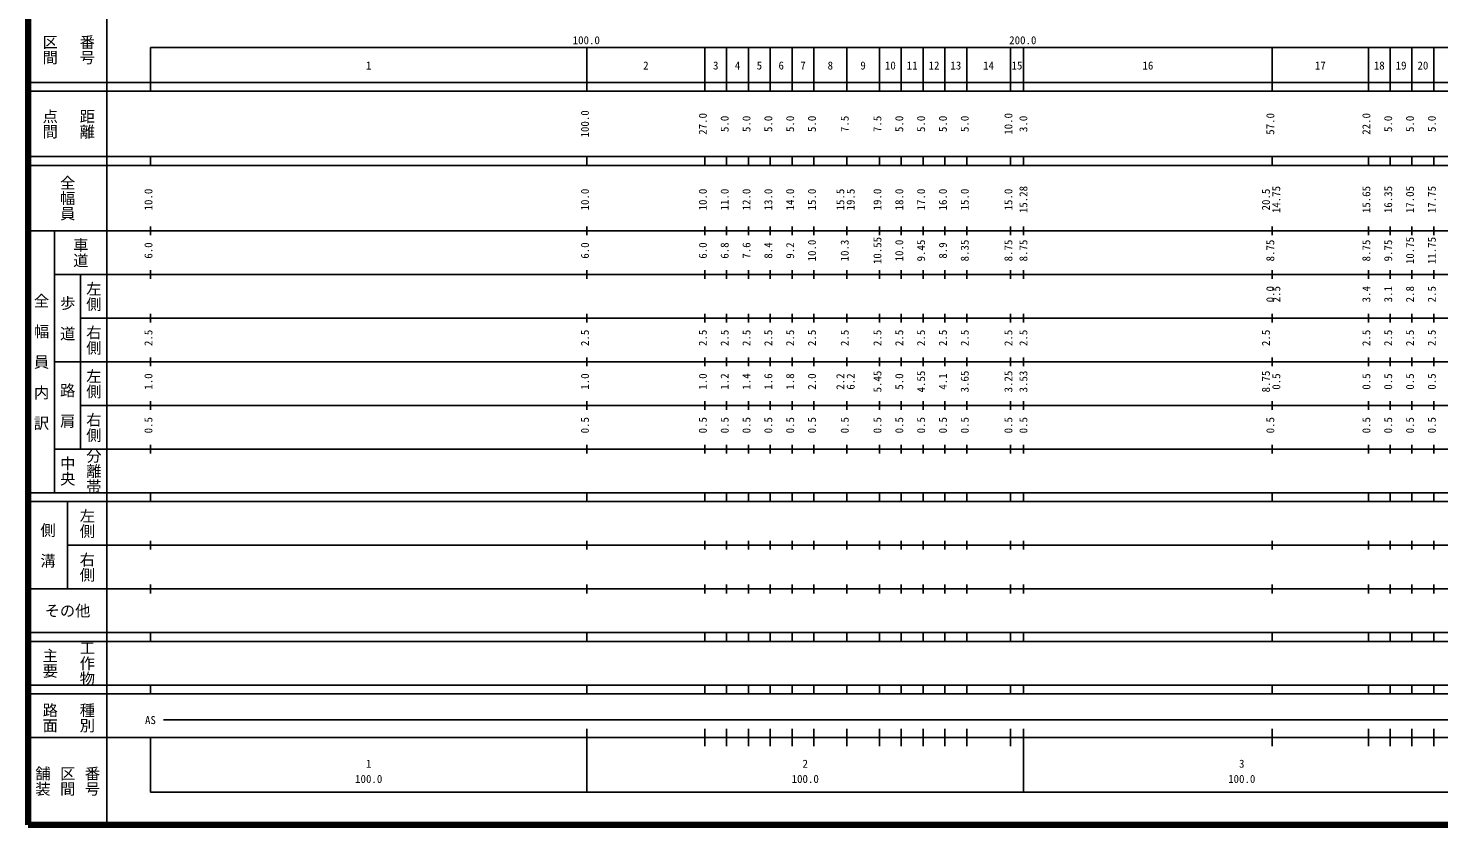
# Model space of a CAD drawing. Units: millimetres on the paper, enlarged 1000 times. Extents: x 40000 to 680000, y 20000 to 380000.
# Drawn here: x 40000 to 363138, y 20000 to 202409 of the extents above; entities that cross this region are included whole.
import ezdxf
from ezdxf.enums import TextEntityAlignment as Align

# ---------------------------------------------------------------- set-up
doc = ezdxf.new("R2010")
doc.units = ezdxf.units.MM
doc.header["$LTSCALE"] = 1000
doc.layers.add('M-TTL', color=2, linetype='Continuous', lineweight=140)
doc.layers.add('M-TTL-BAND', color=7, linetype='Continuous', lineweight=25)
doc.styles.add('@ＭＳ ゴシック', font='')
doc.styles.add('ＭＳ ゴシック', font='')
doc.styles.get('@ＭＳ ゴシック').set_extended_font_data('@MS Gothic')
doc.styles.get('ＭＳ ゴシック').set_extended_font_data('MS Gothic')

msp = doc.modelspace()

# ---------------------------------------------------------------- linework, layer by layer
at = {"layer": 'M-TTL'}
for p, q in [((40000, 380000), (40000, 20000)), ((40000, 20000), (680000, 20000))]:
    msp.add_line(p, q, dxfattribs=at)
at = {"layer": 'M-TTL-BAND'}
for p, q in [((58000, 370000), (58000, 20000)), ((68000, 198000), (579000, 198000)), ((68000, 198000), (68000, 188000)), ((168000, 188000), (168000, 198000)), ((195000, 188000), (195000, 198000)), ((200000, 188000), (200000, 198000)), ((205000, 188000), (205000, 198000)), ((210000, 188000), (210000, 198000)), ((215000, 188000), (215000, 198000)), ((220000, 188000), (220000, 198000)), ((227500, 188000), (227500, 198000)), ((235000, 188000), (235000, 198000)), ((240000, 188000), (240000, 198000)), ((245000, 188000), (245000, 198000)), ((250000, 188000), (250000, 198000)), ((255000, 188000), (255000, 198000)), ((265000, 188000), (265000, 198000)), ((268000, 188000), (268000, 198000)), ((325000, 188000), (325000, 198000)), ((347000, 188000), (347000, 198000)), ((352000, 188000), (352000, 198000)), ((357000, 188000), (357000, 198000)), ((362000, 188000), (362000, 198000)), ((40000, 190000), (579000, 190000)), ((40000, 188000), (579000, 188000)), ((40000, 173000), (579000, 173000)), ((68000, 171000), (68000, 173000)), ((168000, 171000), (168000, 173000)), ((195000, 171000), (195000, 173000)), ((200000, 171000), (200000, 173000)), ((205000, 171000), (205000, 173000)), ((210000, 171000), (210000, 173000)), ((215000, 171000), (215000, 173000)), ((220000, 171000), (220000, 173000)), ((227500, 171000), (227500, 173000)), ((235000, 171000), (235000, 173000)), ((240000, 171000), (240000, 173000)), ((245000, 171000), (245000, 173000)), ((250000, 171000), (250000, 173000)), ((255000, 171000), (255000, 173000)), ((265000, 171000), (265000, 173000)), ((268000, 171000), (268000, 173000)), ((325000, 171000), (325000, 173000)), ((347000, 171000), (347000, 173000)), ((352000, 171000), (352000, 173000)), ((357000, 171000), (357000, 173000)), ((362000, 171000), (362000, 173000)), ((40000, 171000), (579000, 171000)), ((40000, 156000), (579000, 156000)), ((46000, 96000), (46000, 156000)), ((68000, 155000), (68000, 157000)), ((168000, 155000), (168000, 157000)), ((195000, 155000), (195000, 157000)), ((200000, 155000), (200000, 157000)), ((205000, 155000), (205000, 157000)), ((210000, 155000), (210000, 157000)), ((215000, 155000), (215000, 157000)), ((220000, 155000), (220000, 157000)), ((227500, 155000), (227500, 157000)), ((235000, 155000), (235000, 157000)), ((240000, 155000), (240000, 157000)), ((245000, 155000), (245000, 157000)), ((250000, 155000), (250000, 157000)), ((255000, 155000), (255000, 157000)), ((265000, 155000), (265000, 157000)), ((268000, 155000), (268000, 157000)), ((325000, 155000), (325000, 157000)), ((347000, 155000), (347000, 157000)), ((352000, 155000), (352000, 157000)), ((357000, 155000), (357000, 157000)), ((362000, 155000), (362000, 157000)), ((46000, 146000), (579000, 146000)), ((52000, 146000), (52000, 106000)), ((68000, 145000), (68000, 147000)), ((168000, 145000), (168000, 147000)), ((195000, 145000), (195000, 147000)), ((200000, 145000), (200000, 147000)), ((205000, 145000), (205000, 147000)), ((210000, 145000), (210000, 147000)), ((215000, 145000), (215000, 147000)), ((220000, 145000), (220000, 147000)), ((227500, 145000), (227500, 147000)), ((235000, 145000), (235000, 147000)), ((240000, 145000), (240000, 147000)), ((245000, 145000), (245000, 147000)), ((250000, 145000), (250000, 147000)), ((255000, 145000), (255000, 147000)), ((265000, 145000), (265000, 147000)), ((268000, 145000), (268000, 147000)), ((325000, 145000), (325000, 147000)), ((347000, 145000), (347000, 147000)), ((352000, 145000), (352000, 147000)), ((357000, 145000), (357000, 147000)), ((362000, 145000), (362000, 147000)), ((52000, 136000), (579000, 136000)), ((68000, 135000), (68000, 137000)), ((168000, 135000), (168000, 137000)), ((195000, 135000), (195000, 137000)), ((200000, 135000), (200000, 137000)), ((205000, 135000), (205000, 137000)), ((210000, 135000), (210000, 137000)), ((215000, 135000), (215000, 137000)), ((220000, 135000), (220000, 137000)), ((227500, 135000), (227500, 137000)), ((235000, 135000), (235000, 137000)), ((240000, 135000), (240000, 137000)), ((245000, 135000), (245000, 137000)), ((250000, 135000), (250000, 137000)), ((255000, 135000), (255000, 137000)), ((265000, 135000), (265000, 137000)), ((268000, 135000), (268000, 137000)), ((325000, 135000), (325000, 137000)), ((347000, 135000), (347000, 137000)), ((352000, 135000), (352000, 137000)), ((357000, 135000), (357000, 137000)), ((362000, 135000), (362000, 137000)), ((68000, 125000), (68000, 127000)), ((168000, 125000), (168000, 127000)), ((195000, 125000), (195000, 127000)), ((200000, 125000), (200000, 127000)), ((205000, 125000), (205000, 127000)), ((210000, 125000), (210000, 127000)), ((215000, 125000), (215000, 127000)), ((220000, 125000), (220000, 127000)), ((227500, 125000), (227500, 127000)), ((235000, 125000), (235000, 127000)), ((240000, 125000), (240000, 127000)), ((245000, 125000), (245000, 127000)), ((250000, 125000), (250000, 127000)), ((255000, 125000), (255000, 127000)), ((265000, 125000), (265000, 127000)), ((268000, 125000), (268000, 127000)), ((325000, 125000), (325000, 127000)), ((347000, 125000), (347000, 127000)), ((352000, 125000), (352000, 127000)), ((357000, 125000), (357000, 127000)), ((362000, 125000), (362000, 127000)), ((46000, 126000), (579000, 126000)), ((68000, 115000), (68000, 117000)), ((168000, 115000), (168000, 117000)), ((195000, 115000), (195000, 117000)), ((200000, 115000), (200000, 117000)), ((205000, 115000), (205000, 117000)), ((210000, 115000), (210000, 117000)), ((215000, 115000), (215000, 117000)), ((220000, 115000), (220000, 117000)), ((227500, 115000), (227500, 117000)), ((235000, 115000), (235000, 117000)), ((240000, 115000), (240000, 117000)), ((245000, 115000), (245000, 117000)), ((250000, 115000), (250000, 117000)), ((255000, 115000), (255000, 117000)), ((265000, 115000), (265000, 117000)), ((268000, 115000), (268000, 117000)), ((325000, 115000), (325000, 117000)), ((347000, 115000), (347000, 117000)), ((352000, 115000), (352000, 117000)), ((357000, 115000), (357000, 117000)), ((362000, 115000), (362000, 117000)), ((52000, 116000), (579000, 116000)), ((68000, 105000), (68000, 107000)), ((168000, 105000), (168000, 107000)), ((195000, 105000), (195000, 107000)), ((200000, 105000), (200000, 107000)), ((205000, 105000), (205000, 107000)), ((210000, 105000), (210000, 107000)), ((215000, 105000), (215000, 107000)), ((220000, 105000), (220000, 107000)), ((227500, 105000), (227500, 107000)), ((235000, 105000), (235000, 107000)), ((240000, 105000), (240000, 107000)), ((245000, 105000), (245000, 107000)), ((250000, 105000), (250000, 107000)), ((255000, 105000), (255000, 107000)), ((265000, 105000), (265000, 107000)), ((268000, 105000), (268000, 107000)), ((325000, 105000), (325000, 107000)), ((347000, 105000), (347000, 107000)), ((352000, 105000), (352000, 107000)), ((357000, 105000), (357000, 107000)), ((362000, 105000), (362000, 107000)), ((46000, 106000), (579000, 106000)), ((40000, 96000), (579000, 96000)), ((40000, 94000), (579000, 94000)), ((49000, 94000), (49000, 74000)), ((68000, 94000), (68000, 96000)), ((168000, 94000), (168000, 96000)), ((195000, 94000), (195000, 96000)), ((200000, 94000), (200000, 96000)), ((205000, 94000), (205000, 96000)), ((210000, 94000), (210000, 96000)), ((215000, 94000), (215000, 96000)), ((220000, 94000), (220000, 96000)), ((227500, 94000), (227500, 96000)), ((235000, 94000), (235000, 96000)), ((240000, 94000), (240000, 96000)), ((245000, 94000), (245000, 96000)), ((250000, 94000), (250000, 96000)), ((255000, 94000), (255000, 96000)), ((265000, 94000), (265000, 96000)), ((268000, 94000), (268000, 96000)), ((325000, 94000), (325000, 96000)), ((347000, 94000), (347000, 96000)), ((352000, 94000), (352000, 96000)), ((357000, 94000), (357000, 96000)), ((362000, 94000), (362000, 96000)), ((68000, 83000), (68000, 85000)), ((168000, 83000), (168000, 85000)), ((195000, 83000), (195000, 85000)), ((200000, 83000), (200000, 85000)), ((205000, 83000), (205000, 85000)), ((210000, 83000), (210000, 85000)), ((215000, 83000), (215000, 85000)), ((220000, 83000), (220000, 85000)), ((227500, 83000), (227500, 85000)), ((235000, 83000), (235000, 85000)), ((240000, 83000), (240000, 85000)), ((245000, 83000), (245000, 85000)), ((250000, 83000), (250000, 85000)), ((255000, 83000), (255000, 85000)), ((265000, 83000), (265000, 85000)), ((268000, 83000), (268000, 85000)), ((325000, 83000), (325000, 85000)), ((347000, 83000), (347000, 85000)), ((352000, 83000), (352000, 85000)), ((357000, 83000), (357000, 85000)), ((362000, 83000), (362000, 85000)), ((49000, 84000), (579000, 84000)), ((68000, 73000), (68000, 75000)), ((168000, 73000), (168000, 75000)), ((195000, 73000), (195000, 75000)), ((200000, 73000), (200000, 75000)), ((205000, 73000), (205000, 75000)), ((210000, 73000), (210000, 75000)), ((215000, 73000), (215000, 75000)), ((220000, 73000), (220000, 75000)), ((227500, 73000), (227500, 75000)), ((235000, 73000), (235000, 75000)), ((240000, 73000), (240000, 75000)), ((245000, 73000), (245000, 75000)), ((250000, 73000), (250000, 75000)), ((255000, 73000), (255000, 75000)), ((265000, 73000), (265000, 75000)), ((268000, 73000), (268000, 75000)), ((325000, 73000), (325000, 75000)), ((347000, 73000), (347000, 75000)), ((352000, 73000), (352000, 75000)), ((357000, 73000), (357000, 75000)), ((362000, 73000), (362000, 75000)), ((40000, 74000), (579000, 74000)), ((40000, 64000), (579000, 64000)), ((40000, 62000), (579000, 62000)), ((68000, 62000), (68000, 64000)), ((168000, 62000), (168000, 64000)), ((195000, 62000), (195000, 64000)), ((200000, 62000), (200000, 64000)), ((205000, 62000), (205000, 64000)), ((210000, 62000), (210000, 64000)), ((215000, 62000), (215000, 64000)), ((220000, 62000), (220000, 64000)), ((227500, 62000), (227500, 64000)), ((235000, 62000), (235000, 64000)), ((240000, 62000), (240000, 64000)), ((245000, 62000), (245000, 64000)), ((250000, 62000), (250000, 64000)), ((255000, 62000), (255000, 64000)), ((265000, 62000), (265000, 64000)), ((268000, 62000), (268000, 64000)), ((325000, 62000), (325000, 64000)), ((347000, 62000), (347000, 64000)), ((352000, 62000), (352000, 64000)), ((357000, 62000), (357000, 64000)), ((362000, 62000), (362000, 64000)), ((40000, 52000), (579000, 52000)), ((68000, 50000), (68000, 52000)), ((168000, 50000), (168000, 52000)), ((195000, 50000), (195000, 52000)), ((200000, 50000), (200000, 52000)), ((205000, 50000), (205000, 52000)), ((210000, 50000), (210000, 52000)), ((215000, 50000), (215000, 52000)), ((220000, 50000), (220000, 52000)), ((227500, 50000), (227500, 52000)), ((235000, 50000), (235000, 52000)), ((240000, 50000), (240000, 52000)), ((245000, 50000), (245000, 52000)), ((250000, 50000), (250000, 52000)), ((255000, 50000), (255000, 52000)), ((265000, 50000), (265000, 52000)), ((268000, 50000), (268000, 52000)), ((325000, 50000), (325000, 52000)), ((347000, 50000), (347000, 52000)), ((352000, 50000), (352000, 52000)), ((357000, 50000), (357000, 52000)), ((362000, 50000), (362000, 52000)), ((40000, 50000), (579000, 50000)), ((71000, 44000), (567000, 44000)), ((40000, 40000), (579000, 40000)), ((68000, 40000), (68000, 27500)), ((168000, 27500), (168000, 42000)), ((195000, 38000), (195000, 42000)), ((200000, 38000), (200000, 42000)), ((205000, 38000), (205000, 42000)), ((210000, 38000), (210000, 42000)), ((215000, 38000), (215000, 42000)), ((220000, 38000), (220000, 42000)), ((227500, 38000), (227500, 42000)), ((235000, 38000), (235000, 42000)), ((240000, 38000), (240000, 42000)), ((245000, 38000), (245000, 42000)), ((250000, 38000), (250000, 42000)), ((255000, 38000), (255000, 42000)), ((265000, 38000), (265000, 42000)), ((268000, 27500), (268000, 42000)), ((325000, 38000), (325000, 42000)), ((347000, 38000), (347000, 42000)), ((352000, 38000), (352000, 42000)), ((357000, 38000), (357000, 42000)), ((362000, 38000), (362000, 42000)), ((68000, 27500), (579000, 27500))]:
    msp.add_line(p, q, dxfattribs=at)

# ---------------------------------------------------------------- texts
at = {"layer": 'M-TTL-BAND', "style": '@ＭＳ ゴシック'}
for s, p in [('区間', (45000, 197500)), ('番号', (53500, 197500)), ('点間', (45000, 180500)), ('距離', (53500, 180500)), ('全幅員', (49000, 163500)), ('車道', (52000, 151000)), ('左側', (55000, 141000)), ('全\u3000幅\u3000員\u3000内\u3000訳', (43000, 126000)), ('歩\u3000道', (49000, 136000)), ('右側', (55000, 131000)), ('左側', (55000, 121000)), ('路\u3000肩', (49000, 116000)), ('右側', (55000, 111000)), ('中央', (49000, 101000)), ('分離帯', (55000, 101000)), ('左側', (53500, 89000)), ('側\u3000溝', (44500, 84000)), ('右側', (53500, 79000)), ('工作物', (53500, 57000)), ('主要', (45000, 57000)), ('路面', (45000, 44500)), ('種別', (53500, 44500)), ('舗装', (43333, 30000)), ('区間', (49000, 30000)), ('番号', (54667, 30000))]:
    msp.add_text(s, height=2566, rotation=270, dxfattribs=at).set_placement(p, align=Align.MIDDLE_CENTER)
at = {"layer": 'M-TTL-BAND', "style": 'ＭＳ ゴシック'}
for s, p in [('100.0', (167844, 198195)), ('200.0', (267844, 198195)), ('1', (118000, 192405)), ('2', (181500, 192405)), ('3', (197500, 192405)), ('4', (202500, 192405)), ('5', (207500, 192405)), ('6', (212500, 192405)), ('7', (217500, 192405)), ('8', (223750, 192405)), ('9', (231250, 192405)), ('10', (237500, 192405)), ('11', (242500, 192405)), ('12', (247500, 192405)), ('13', (252500, 192405)), ('14', (260000, 192405)), ('15', (266500, 192405)), ('16', (296500, 192405)), ('17', (336000, 192405)), ('18', (349500, 192405)), ('19', (354500, 192405)), ('20', (359500, 192405)), ('AS', (68000, 42500)), ('1', (118000, 32523)), ('2', (218000, 32523)), ('3', (318000, 32523)), ('100.0', (118000, 29033)), ('100.0', (218000, 29033)), ('100.0', (318000, 29033))]:
    msp.add_text(s, height=1833, dxfattribs=at).set_placement(p, align=Align.BOTTOM_CENTER)
for s, p in [('100.0', (169000, 180500)), ('27.0', (196000, 180500)), ('5.0', (201000, 180500)), ('5.0', (206000, 180500)), ('5.0', (211000, 180500)), ('5.0', (216000, 180500)), ('5.0', (221000, 180500)), ('7.5', (228500, 180500)), ('7.5', (236000, 180500)), ('5.0', (241000, 180500)), ('5.0', (246000, 180500)), ('5.0', (251000, 180500)), ('5.0', (256000, 180500)), ('10.0', (266000, 180500)), ('3.0', (269439, 180500)), ('57.0', (326000, 180500)), ('22.0', (348000, 180500)), ('5.0', (353000, 180500)), ('5.0', (358000, 180500)), ('5.0', (363000, 180500)), ('10.0', (69000, 163174)), ('10.0', (169000, 163174)), ('10.0', (196000, 163174)), ('11.0', (201000, 163174)), ('12.0', (206000, 163174)), ('13.0', (211000, 163174)), ('14.0', (216000, 163174)), ('15.0', (221000, 163174)), ('15.5', (227500, 163174)), ('19.5', (229870, 163174)), ('19.0', (236000, 163174)), ('18.0', (241000, 163174)), ('17.0', (246000, 163174)), ('16.0', (251000, 163174)), ('15.0', (256000, 163174)), ('15.0', (266000, 163174)), ('15.28', (269439, 163174)), ('20.5', (325000, 163174)), ('14.75', (327370, 163174)), ('15.65', (348000, 163174)), ('16.35', (353000, 163174)), ('17.05', (358000, 163174)), ('17.75', (363000, 163174)), ('6.0', (69000, 151500)), ('6.0', (169000, 151500)), ('6.0', (196000, 151500)), ('6.8', (201000, 151500)), ('7.6', (206000, 151500)), ('8.4', (211000, 151500)), ('9.2', (216000, 151500)), ('10.0', (221000, 151500)), ('10.3', (228500, 151500)), ('10.55', (236000, 151500)), ('10.0', (241000, 151500)), ('9.45', (246000, 151500)), ('8.9', (251000, 151500)), ('8.35', (256000, 151500)), ('8.75', (266000, 151500)), ('8.75', (269439, 151500)), ('8.75', (326000, 151500)), ('8.75', (348000, 151500)), ('9.75', (353000, 151500)), ('10.75', (358000, 151500)), ('11.75', (363000, 151500)), ('0.0', (326000, 141500)), ('2.5', (327370, 141500)), ('3.4', (348000, 141500)), ('3.1', (353000, 141500)), ('2.8', (358000, 141500)), ('2.5', (363000, 141500)), ('2.5', (69000, 131500)), ('2.5', (169000, 131500)), ('2.5', (196000, 131500)), ('2.5', (201000, 131500)), ('2.5', (206000, 131500)), ('2.5', (211000, 131500)), ('2.5', (216000, 131500)), ('2.5', (221000, 131500)), ('2.5', (228500, 131500)), ('2.5', (236000, 131500)), ('2.5', (241000, 131500)), ('2.5', (246000, 131500)), ('2.5', (251000, 131500)), ('2.5', (256000, 131500)), ('2.5', (266000, 131500)), ('2.5', (269439, 131500)), ('2.5', (325000, 131500)), ('2.5', (348000, 131500)), ('2.5', (353000, 131500)), ('2.5', (358000, 131500)), ('2.5', (363000, 131500)), ('1.0', (69000, 121500)), ('1.0', (169000, 121500)), ('1.0', (196000, 121500)), ('1.2', (201000, 121500)), ('1.4', (206000, 121500)), ('1.6', (211000, 121500)), ('1.8', (216000, 121500)), ('2.0', (221000, 121500)), ('2.2', (227500, 121500)), ('6.2', (229870, 121500)), ('5.45', (236000, 121500)), ('5.0', (241000, 121500)), ('4.55', (246000, 121500)), ('4.1', (251000, 121500)), ('3.65', (256000, 121500)), ('3.25', (266000, 121500)), ('3.53', (269439, 121500)), ('8.75', (325000, 121500)), ('0.5', (327370, 121500)), ('0.5', (348000, 121500)), ('0.5', (353000, 121500)), ('0.5', (358000, 121500)), ('0.5', (363000, 121500)), ('0.5', (69000, 111500)), ('0.5', (169000, 111500)), ('0.5', (196000, 111500)), ('0.5', (201000, 111500)), ('0.5', (206000, 111500)), ('0.5', (211000, 111500)), ('0.5', (216000, 111500)), ('0.5', (221000, 111500)), ('0.5', (228500, 111500)), ('0.5', (236000, 111500)), ('0.5', (241000, 111500)), ('0.5', (246000, 111500)), ('0.5', (251000, 111500)), ('0.5', (256000, 111500)), ('0.5', (266000, 111500)), ('0.5', (269439, 111500)), ('0.5', (326000, 111500)), ('0.5', (348000, 111500)), ('0.5', (353000, 111500)), ('0.5', (358000, 111500)), ('0.5', (363000, 111500))]:
    msp.add_text(s, height=1833, rotation=90, dxfattribs=at).set_placement(p, align=Align.BOTTOM_CENTER)
msp.add_text('その他', height=2566, dxfattribs=at).set_placement((49000, 69000), align=Align.MIDDLE_CENTER)

doc.saveas('drawing.dxf')
